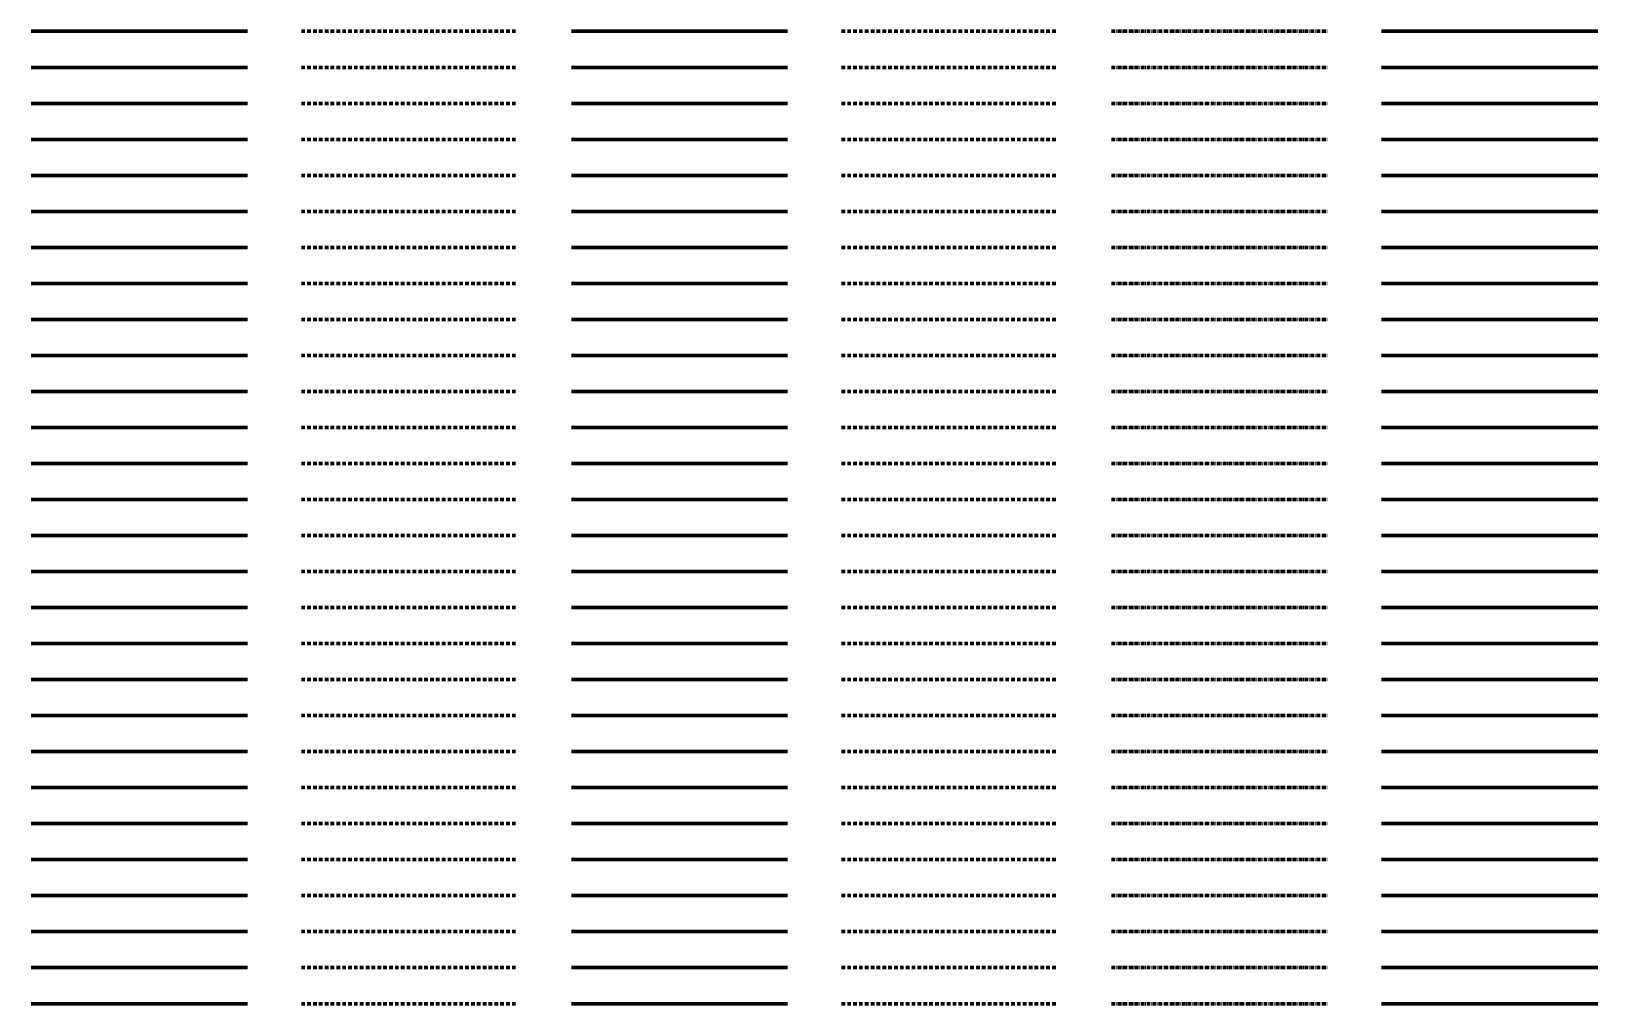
# Model space of a CAD drawing. Header units: metres. Extents: x -170 to 2070, y -13 to 17840.
# Drawn here: x 150 to 1020, y 7240 to 7780 of the extents above; entities that cross this region are included whole.
import ezdxf
from ezdxf.lldxf.tags import DXFTag

# ---------------------------------------------------------------- set-up
doc = ezdxf.new("R2010")
doc.units = ezdxf.units.M
doc.linetypes.add('KL-SO', pattern=[3.25, 2, -1.25])
doc.linetypes.add('KL-VERLATEN-SO', pattern=[3.25, 2, -0.5, 0.25, -0.5])
for name, color, linetype, lineweight in [('B-OI-KL-ET_LS_MANTELBUIS_PVC SV-G', 7, 'Continuous', 70), ('B-OI-KL-ET_LS_MANTELBUIS_PVC SV-RESERVE-G', 7, 'KL-RESERVE-SO', 70), ('B-OI-KL-ET_LS_MANTELBUIS_PVC SV-VERLATEN-G', 7, 'KL-VERLATEN-SO', 70), ('B-OI-KL-ET_LS_MANTELBUIS_PVC SV_110-G', 7, 'Continuous', 70), ('B-OI-KL-ET_LS_MANTELBUIS_PVC SV_110-RESERVE-G', 7, 'KL-RESERVE-SO', 70), ('B-OI-KL-ET_LS_MANTELBUIS_PVC SV_110-VERLATEN-G', 7, 'KL-VERLATEN-SO', 70), ('B-OI-KL-ET_LS_MANTELBUIS_PVC SV_160-G', 7, 'Continuous', 70), ('B-OI-KL-ET_LS_MANTELBUIS_PVC SV_160-RESERVE-G', 7, 'KL-RESERVE-SO', 70), ('B-OI-KL-ET_LS_MANTELBUIS_PVC SV_160-VERLATEN-G', 7, 'KL-VERLATEN-SO', 70), ('B-OI-KL-ET_LS_MANTELBUIS_PVC SV_200-G', 7, 'Continuous', 70), ('B-OI-KL-ET_LS_MANTELBUIS_PVC SV_200-RESERVE-G', 7, 'KL-RESERVE-SO', 70), ('B-OI-KL-ET_LS_MANTELBUIS_PVC SV_200-VERLATEN-G', 7, 'KL-VERLATEN-SO', 70), ('B-OI-KL-ET_LS_MANTELBUIS_PVC SV_315-G', 7, 'Continuous', 70), ('B-OI-KL-ET_LS_MANTELBUIS_PVC SV_315-RESERVE-G', 7, 'KL-RESERVE-SO', 70), ('B-OI-KL-ET_LS_MANTELBUIS_PVC SV_315-VERLATEN-G', 7, 'KL-VERLATEN-SO', 70), ('B-OI-KL-ET_LS_MANTELBUIS_PVC SV_63-G', 7, 'Continuous', 70), ('B-OI-KL-ET_LS_MANTELBUIS_PVC SV_63-RESERVE-G', 7, 'KL-RESERVE-SO', 70), ('B-OI-KL-ET_LS_MANTELBUIS_PVC SV_63-VERLATEN-G', 7, 'KL-VERLATEN-SO', 70), ('B-OI-KL-ET_LS_MANTELBUIS_PVC SV_75-G', 7, 'Continuous', 70), ('B-OI-KL-ET_LS_MANTELBUIS_PVC SV_75-RESERVE-G', 7, 'KL-RESERVE-SO', 70), ('B-OI-KL-ET_LS_MANTELBUIS_PVC SV_75-VERLATEN-G', 7, 'KL-VERLATEN-SO', 70), ('B-OI-KL-ET_LS_MANTELBUIS_PVC_100-G', 7, 'Continuous', 70), ('B-OI-KL-ET_LS_MANTELBUIS_PVC_100-RESERVE-G', 7, 'KL-RESERVE-SO', 70), ('B-OI-KL-ET_LS_MANTELBUIS_PVC_100-VERLATEN-G', 7, 'KL-VERLATEN-SO', 70), ('B-OI-KL-ET_LS_MANTELBUIS_PVC_110-G', 7, 'Continuous', 70), ('B-OI-KL-ET_LS_MANTELBUIS_PVC_110-RESERVE-G', 7, 'KL-RESERVE-SO', 70), ('B-OI-KL-ET_LS_MANTELBUIS_PVC_110-VERLATEN-G', 7, 'KL-VERLATEN-SO', 70), ('B-OI-KL-ET_LS_MANTELBUIS_PVC_120-G', 7, 'Continuous', 70), ('B-OI-KL-ET_LS_MANTELBUIS_PVC_120-RESERVE-G', 7, 'KL-RESERVE-SO', 70), ('B-OI-KL-ET_LS_MANTELBUIS_PVC_120-VERLATEN-G', 7, 'KL-VERLATEN-SO', 70), ('B-OI-KL-ET_LS_MANTELBUIS_PVC_125-G', 7, 'Continuous', 70), ('B-OI-KL-ET_LS_MANTELBUIS_PVC_125-RESERVE-G', 7, 'KL-RESERVE-SO', 70), ('B-OI-KL-ET_LS_MANTELBUIS_PVC_125-VERLATEN-G', 7, 'KL-VERLATEN-SO', 70), ('B-OI-KL-ET_LS_MANTELBUIS_PVC_150-G', 7, 'Continuous', 70), ('B-OI-KL-ET_LS_MANTELBUIS_PVC_150-RESERVE-G', 7, 'KL-RESERVE-SO', 70), ('B-OI-KL-ET_LS_MANTELBUIS_PVC_150-VERLATEN-G', 7, 'KL-VERLATEN-SO', 70), ('B-OI-KL-ET_LS_MANTELBUIS_PVC_160-G', 7, 'Continuous', 70), ('B-OI-KL-ET_LS_MANTELBUIS_PVC_160-RESERVE-G', 7, 'KL-RESERVE-SO', 70), ('B-OI-KL-ET_LS_MANTELBUIS_PVC_160-VERLATEN-G', 7, 'KL-VERLATEN-SO', 70), ('B-OI-KL-ET_LS_MANTELBUIS_PVC_180-G', 7, 'Continuous', 70), ('B-OI-KL-ET_LS_MANTELBUIS_PVC_180-RESERVE-G', 7, 'KL-RESERVE-SO', 70), ('B-OI-KL-ET_LS_MANTELBUIS_PVC_180-VERLATEN-G', 7, 'KL-VERLATEN-SO', 70), ('B-OI-KL-ET_LS_MANTELBUIS_PVC_200-G', 7, 'Continuous', 70), ('B-OI-KL-ET_LS_MANTELBUIS_PVC_200-RESERVE-G', 7, 'KL-RESERVE-SO', 70), ('B-OI-KL-ET_LS_MANTELBUIS_PVC_200-VERLATEN-G', 7, 'KL-VERLATEN-SO', 70), ('B-OI-KL-ET_LS_MANTELBUIS_PVC_225-G', 7, 'Continuous', 70), ('B-OI-KL-ET_LS_MANTELBUIS_PVC_225-RESERVE-G', 7, 'KL-RESERVE-SO', 70), ('B-OI-KL-ET_LS_MANTELBUIS_PVC_225-VERLATEN-G', 7, 'KL-VERLATEN-SO', 70), ('B-OI-KL-ET_LS_MANTELBUIS_PVC_250-G', 7, 'Continuous', 70), ('B-OI-KL-ET_LS_MANTELBUIS_PVC_250-RESERVE-G', 7, 'KL-RESERVE-SO', 70), ('B-OI-KL-ET_LS_MANTELBUIS_PVC_250-VERLATEN-G', 7, 'KL-VERLATEN-SO', 70), ('B-OI-KL-ET_LS_MANTELBUIS_PVC_280-G', 7, 'Continuous', 70), ('B-OI-KL-ET_LS_MANTELBUIS_PVC_280-RESERVE-G', 7, 'KL-RESERVE-SO', 70), ('B-OI-KL-ET_LS_MANTELBUIS_PVC_280-VERLATEN-G', 7, 'KL-VERLATEN-SO', 70), ('B-OI-KL-ET_LS_MANTELBUIS_PVC_300-G', 7, 'Continuous', 70), ('B-OI-KL-ET_LS_MANTELBUIS_PVC_300-RESERVE-G', 7, 'KL-RESERVE-SO', 70), ('B-OI-KL-ET_LS_MANTELBUIS_PVC_300-VERLATEN-G', 7, 'KL-VERLATEN-SO', 70), ('B-OI-KL-ET_LS_MANTELBUIS_PVC_315-G', 7, 'Continuous', 70), ('B-OI-KL-ET_LS_MANTELBUIS_PVC_315-RESERVE-G', 7, 'KL-RESERVE-SO', 70), ('B-OI-KL-ET_LS_MANTELBUIS_PVC_315-VERLATEN-G', 7, 'KL-VERLATEN-SO', 70), ('B-OI-KL-ET_LS_MANTELBUIS_PVC_400-G', 7, 'Continuous', 70), ('B-OI-KL-ET_LS_MANTELBUIS_PVC_400-RESERVE-G', 7, 'KL-RESERVE-SO', 70), ('B-OI-KL-ET_LS_MANTELBUIS_PVC_400-VERLATEN-G', 7, 'KL-VERLATEN-SO', 70), ('B-OI-KL-ET_LS_MANTELBUIS_PVC_50-G', 7, 'Continuous', 70), ('B-OI-KL-ET_LS_MANTELBUIS_PVC_50-RESERVE-G', 7, 'KL-RESERVE-SO', 70), ('B-OI-KL-ET_LS_MANTELBUIS_PVC_50-VERLATEN-G', 7, 'KL-VERLATEN-SO', 70), ('B-OI-KL-ET_LS_MANTELBUIS_PVC_500-G', 7, 'Continuous', 70), ('B-OI-KL-ET_LS_MANTELBUIS_PVC_500-RESERVE-G', 7, 'KL-RESERVE-SO', 70), ('B-OI-KL-ET_LS_MANTELBUIS_PVC_500-VERLATEN-G', 7, 'KL-VERLATEN-SO', 70), ('B-OI-KL-ET_LS_MANTELBUIS_PVC_63-G', 7, 'Continuous', 70), ('B-OI-KL-ET_LS_MANTELBUIS_PVC_63-RESERVE-G', 7, 'KL-RESERVE-SO', 70), ('B-OI-KL-ET_LS_MANTELBUIS_PVC_63-VERLATEN-G', 7, 'KL-VERLATEN-SO', 70), ('B-OI-KL-ET_LS_MANTELBUIS_PVC_75-G', 7, 'Continuous', 70), ('B-OI-KL-ET_LS_MANTELBUIS_PVC_75-RESERVE-G', 7, 'KL-RESERVE-SO', 70), ('B-OI-KL-ET_LS_MANTELBUIS_PVC_75-VERLATEN-G', 7, 'KL-VERLATEN-SO', 70), ('B-OI-KL-ET_LS_MANTELBUIS_PVC_80-G', 7, 'Continuous', 70), ('B-OI-KL-ET_LS_MANTELBUIS_PVC_80-RESERVE-G', 7, 'KL-RESERVE-SO', 70), ('B-OI-KL-ET_LS_MANTELBUIS_PVC_80-VERLATEN-G', 7, 'KL-VERLATEN-SO', 70), ('B-OI-KL-ET_LS_MANTELBUIS_PVC_90-G', 7, 'Continuous', 70), ('B-OI-KL-ET_LS_MANTELBUIS_PVC_90-RESERVE-G', 7, 'KL-RESERVE-SO', 70), ('B-OI-KL-ET_LS_MANTELBUIS_PVC_90-VERLATEN-G', 7, 'KL-VERLATEN-SO', 70), ('B-OI-KL-ET_LS_MANTELBUIS_ST-G', 7, 'Continuous', 70), ('B-OI-KL-ET_LS_MANTELBUIS_ST-RESERVE-G', 7, 'KL-RESERVE-SO', 70), ('B-OI-KL-ET_LS_MANTELBUIS_ST-VERLATEN-G', 7, 'KL-VERLATEN-SO', 70), ('N-OI-KL-ET_LS_MANTELBUIS_PVC SV-G', 10, 'KL-SO', 70), ('N-OI-KL-ET_LS_MANTELBUIS_PVC SV_110-G', 10, 'KL-SO', 70), ('N-OI-KL-ET_LS_MANTELBUIS_PVC SV_160-G', 10, 'KL-SO', 70), ('N-OI-KL-ET_LS_MANTELBUIS_PVC SV_200-G', 10, 'KL-SO', 70), ('N-OI-KL-ET_LS_MANTELBUIS_PVC SV_315-G', 10, 'KL-SO', 70), ('N-OI-KL-ET_LS_MANTELBUIS_PVC SV_63-G', 10, 'KL-SO', 70), ('N-OI-KL-ET_LS_MANTELBUIS_PVC SV_75-G', 10, 'KL-SO', 70), ('N-OI-KL-ET_LS_MANTELBUIS_PVC_100-G', 10, 'KL-SO', 70), ('N-OI-KL-ET_LS_MANTELBUIS_PVC_110-G', 10, 'KL-SO', 70), ('N-OI-KL-ET_LS_MANTELBUIS_PVC_120-G', 10, 'KL-SO', 70), ('N-OI-KL-ET_LS_MANTELBUIS_PVC_125-G', 10, 'KL-SO', 70), ('N-OI-KL-ET_LS_MANTELBUIS_PVC_150-G', 10, 'KL-SO', 70), ('N-OI-KL-ET_LS_MANTELBUIS_PVC_160-G', 10, 'KL-SO', 70), ('N-OI-KL-ET_LS_MANTELBUIS_PVC_180-G', 10, 'KL-SO', 70), ('N-OI-KL-ET_LS_MANTELBUIS_PVC_200-G', 10, 'KL-SO', 70), ('N-OI-KL-ET_LS_MANTELBUIS_PVC_225-G', 10, 'KL-SO', 70), ('N-OI-KL-ET_LS_MANTELBUIS_PVC_250-G', 10, 'KL-SO', 70), ('N-OI-KL-ET_LS_MANTELBUIS_PVC_280-G', 10, 'KL-SO', 70), ('N-OI-KL-ET_LS_MANTELBUIS_PVC_300-G', 10, 'KL-SO', 70), ('N-OI-KL-ET_LS_MANTELBUIS_PVC_315-G', 10, 'KL-SO', 70), ('N-OI-KL-ET_LS_MANTELBUIS_PVC_400-G', 10, 'KL-SO', 70), ('N-OI-KL-ET_LS_MANTELBUIS_PVC_50-G', 10, 'KL-SO', 70), ('N-OI-KL-ET_LS_MANTELBUIS_PVC_500-G', 10, 'KL-SO', 70), ('N-OI-KL-ET_LS_MANTELBUIS_PVC_63-G', 10, 'KL-SO', 70), ('N-OI-KL-ET_LS_MANTELBUIS_PVC_75-G', 10, 'KL-SO', 70), ('N-OI-KL-ET_LS_MANTELBUIS_PVC_80-G', 10, 'KL-SO', 70), ('N-OI-KL-ET_LS_MANTELBUIS_PVC_90-G', 10, 'KL-SO', 70), ('N-OI-KL-ET_LS_MANTELBUIS_ST-G', 10, 'KL-SO', 70), ('R-OI-KL-ET_LS_MANTELBUIS_PVC SV-G', 10, 'KL-SO', 70), ('R-OI-KL-ET_LS_MANTELBUIS_PVC SV_110-G', 10, 'KL-SO', 70), ('R-OI-KL-ET_LS_MANTELBUIS_PVC SV_160-G', 10, 'KL-SO', 70), ('R-OI-KL-ET_LS_MANTELBUIS_PVC SV_200-G', 10, 'KL-SO', 70), ('R-OI-KL-ET_LS_MANTELBUIS_PVC SV_315-G', 10, 'KL-SO', 70), ('R-OI-KL-ET_LS_MANTELBUIS_PVC SV_63-G', 10, 'KL-SO', 70), ('R-OI-KL-ET_LS_MANTELBUIS_PVC SV_75-G', 10, 'KL-SO', 70), ('R-OI-KL-ET_LS_MANTELBUIS_PVC_100-G', 10, 'KL-SO', 70), ('R-OI-KL-ET_LS_MANTELBUIS_PVC_110-G', 10, 'KL-SO', 70), ('R-OI-KL-ET_LS_MANTELBUIS_PVC_120-G', 10, 'KL-SO', 70), ('R-OI-KL-ET_LS_MANTELBUIS_PVC_125-G', 10, 'KL-SO', 70), ('R-OI-KL-ET_LS_MANTELBUIS_PVC_150-G', 10, 'KL-SO', 70), ('R-OI-KL-ET_LS_MANTELBUIS_PVC_160-G', 10, 'KL-SO', 70), ('R-OI-KL-ET_LS_MANTELBUIS_PVC_180-G', 10, 'KL-SO', 70), ('R-OI-KL-ET_LS_MANTELBUIS_PVC_200-G', 10, 'KL-SO', 70), ('R-OI-KL-ET_LS_MANTELBUIS_PVC_225-G', 10, 'KL-SO', 70), ('R-OI-KL-ET_LS_MANTELBUIS_PVC_250-G', 10, 'KL-SO', 70), ('R-OI-KL-ET_LS_MANTELBUIS_PVC_280-G', 10, 'KL-SO', 70), ('R-OI-KL-ET_LS_MANTELBUIS_PVC_300-G', 10, 'KL-SO', 70), ('R-OI-KL-ET_LS_MANTELBUIS_PVC_315-G', 10, 'KL-SO', 70), ('R-OI-KL-ET_LS_MANTELBUIS_PVC_400-G', 10, 'KL-SO', 70), ('R-OI-KL-ET_LS_MANTELBUIS_PVC_50-G', 10, 'KL-SO', 70), ('R-OI-KL-ET_LS_MANTELBUIS_PVC_500-G', 10, 'KL-SO', 70), ('R-OI-KL-ET_LS_MANTELBUIS_PVC_63-G', 10, 'KL-SO', 70), ('R-OI-KL-ET_LS_MANTELBUIS_PVC_75-G', 10, 'KL-SO', 70), ('R-OI-KL-ET_LS_MANTELBUIS_PVC_80-G', 10, 'KL-SO', 70), ('R-OI-KL-ET_LS_MANTELBUIS_PVC_90-G', 10, 'KL-SO', 70), ('R-OI-KL-ET_LS_MANTELBUIS_ST-G', 10, 'KL-SO', 70), ('V-OI-KL-ET_LS_MANTELBUIS_PVC SV-G', 7, 'V-KL-SO', 70), ('V-OI-KL-ET_LS_MANTELBUIS_PVC SV_110-G', 7, 'V-KL-SO', 70), ('V-OI-KL-ET_LS_MANTELBUIS_PVC SV_160-G', 7, 'V-KL-SO', 70), ('V-OI-KL-ET_LS_MANTELBUIS_PVC SV_200-G', 7, 'V-KL-SO', 70), ('V-OI-KL-ET_LS_MANTELBUIS_PVC SV_315-G', 7, 'V-KL-SO', 70), ('V-OI-KL-ET_LS_MANTELBUIS_PVC SV_63-G', 7, 'V-KL-SO', 70), ('V-OI-KL-ET_LS_MANTELBUIS_PVC SV_75-G', 7, 'V-KL-SO', 70), ('V-OI-KL-ET_LS_MANTELBUIS_PVC_100-G', 7, 'V-KL-SO', 70), ('V-OI-KL-ET_LS_MANTELBUIS_PVC_110-G', 7, 'V-KL-SO', 70), ('V-OI-KL-ET_LS_MANTELBUIS_PVC_120-G', 7, 'V-KL-SO', 70), ('V-OI-KL-ET_LS_MANTELBUIS_PVC_125-G', 7, 'V-KL-SO', 70), ('V-OI-KL-ET_LS_MANTELBUIS_PVC_150-G', 7, 'V-KL-SO', 70), ('V-OI-KL-ET_LS_MANTELBUIS_PVC_160-G', 7, 'V-KL-SO', 70), ('V-OI-KL-ET_LS_MANTELBUIS_PVC_180-G', 7, 'V-KL-SO', 70), ('V-OI-KL-ET_LS_MANTELBUIS_PVC_200-G', 7, 'V-KL-SO', 70), ('V-OI-KL-ET_LS_MANTELBUIS_PVC_225-G', 7, 'V-KL-SO', 70), ('V-OI-KL-ET_LS_MANTELBUIS_PVC_250-G', 7, 'V-KL-SO', 70), ('V-OI-KL-ET_LS_MANTELBUIS_PVC_280-G', 7, 'V-KL-SO', 70), ('V-OI-KL-ET_LS_MANTELBUIS_PVC_300-G', 7, 'V-KL-SO', 70), ('V-OI-KL-ET_LS_MANTELBUIS_PVC_315-G', 7, 'V-KL-SO', 70), ('V-OI-KL-ET_LS_MANTELBUIS_PVC_400-G', 7, 'V-KL-SO', 70), ('V-OI-KL-ET_LS_MANTELBUIS_PVC_50-G', 7, 'V-KL-SO', 70), ('V-OI-KL-ET_LS_MANTELBUIS_PVC_500-G', 7, 'V-KL-SO', 70), ('V-OI-KL-ET_LS_MANTELBUIS_PVC_63-G', 7, 'V-KL-SO', 70), ('V-OI-KL-ET_LS_MANTELBUIS_PVC_75-G', 7, 'V-KL-SO', 70), ('V-OI-KL-ET_LS_MANTELBUIS_PVC_80-G', 7, 'V-KL-SO', 70), ('V-OI-KL-ET_LS_MANTELBUIS_PVC_90-G', 7, 'V-KL-SO', 70), ('V-OI-KL-ET_LS_MANTELBUIS_ST-G', 7, 'V-KL-SO', 70)]:
    doc.layers.add(name, color=color, linetype=linetype, lineweight=lineweight)
tags = doc.linetypes.add('KL-RESERVE-SO', pattern='A,7,-2,["RS",Standard,S=1,R=0,X=-1,Y=-0.5],-1.5', length=10.5).pattern_tags.tags
tags[6] = DXFTag(74, 10)
doc.linetypes.add('V-KL-SO', pattern='A,2,[24,nlcs.shx,S=0.75,R=0,X=0,Y=0],2', length=4)

msp = doc.modelspace()

# ---------------------------------------------------------------- linework, layer by layer
at = {"layer": 'B-OI-KL-ET_LS_MANTELBUIS_PVC SV-G'}
msp.add_line((150, 7240), (270, 7240), dxfattribs=at)
at = {"layer": 'B-OI-KL-ET_LS_MANTELBUIS_PVC SV-RESERVE-G'}
msp.add_line((900, 7240), (1020, 7240), dxfattribs=at)
at = {"layer": 'B-OI-KL-ET_LS_MANTELBUIS_PVC SV-VERLATEN-G'}
msp.add_line((750, 7240), (870, 7240), dxfattribs=at)
at = {"layer": 'B-OI-KL-ET_LS_MANTELBUIS_PVC SV_110-G'}
msp.add_line((150, 7260), (270, 7260), dxfattribs=at)
at = {"layer": 'B-OI-KL-ET_LS_MANTELBUIS_PVC SV_110-RESERVE-G'}
msp.add_line((900, 7260), (1020, 7260), dxfattribs=at)
at = {"layer": 'B-OI-KL-ET_LS_MANTELBUIS_PVC SV_110-VERLATEN-G'}
msp.add_line((750, 7260), (870, 7260), dxfattribs=at)
at = {"layer": 'B-OI-KL-ET_LS_MANTELBUIS_PVC SV_160-G'}
msp.add_line((150, 7280), (270, 7280), dxfattribs=at)
at = {"layer": 'B-OI-KL-ET_LS_MANTELBUIS_PVC SV_160-RESERVE-G'}
msp.add_line((900, 7280), (1020, 7280), dxfattribs=at)
at = {"layer": 'B-OI-KL-ET_LS_MANTELBUIS_PVC SV_160-VERLATEN-G'}
msp.add_line((750, 7280), (870, 7280), dxfattribs=at)
at = {"layer": 'B-OI-KL-ET_LS_MANTELBUIS_PVC SV_200-G'}
msp.add_line((150, 7300), (270, 7300), dxfattribs=at)
at = {"layer": 'B-OI-KL-ET_LS_MANTELBUIS_PVC SV_200-RESERVE-G'}
msp.add_line((900, 7300), (1020, 7300), dxfattribs=at)
at = {"layer": 'B-OI-KL-ET_LS_MANTELBUIS_PVC SV_200-VERLATEN-G'}
msp.add_line((750, 7300), (870, 7300), dxfattribs=at)
at = {"layer": 'B-OI-KL-ET_LS_MANTELBUIS_PVC SV_315-G'}
msp.add_line((150, 7320), (270, 7320), dxfattribs=at)
at = {"layer": 'B-OI-KL-ET_LS_MANTELBUIS_PVC SV_315-RESERVE-G'}
msp.add_line((900, 7320), (1020, 7320), dxfattribs=at)
at = {"layer": 'B-OI-KL-ET_LS_MANTELBUIS_PVC SV_315-VERLATEN-G'}
msp.add_line((750, 7320), (870, 7320), dxfattribs=at)
at = {"layer": 'B-OI-KL-ET_LS_MANTELBUIS_PVC SV_63-G'}
msp.add_line((150, 7340), (270, 7340), dxfattribs=at)
at = {"layer": 'B-OI-KL-ET_LS_MANTELBUIS_PVC SV_63-RESERVE-G'}
msp.add_line((900, 7340), (1020, 7340), dxfattribs=at)
at = {"layer": 'B-OI-KL-ET_LS_MANTELBUIS_PVC SV_63-VERLATEN-G'}
msp.add_line((750, 7340), (870, 7340), dxfattribs=at)
at = {"layer": 'B-OI-KL-ET_LS_MANTELBUIS_PVC SV_75-G'}
msp.add_line((150, 7360), (270, 7360), dxfattribs=at)
at = {"layer": 'B-OI-KL-ET_LS_MANTELBUIS_PVC SV_75-RESERVE-G'}
msp.add_line((900, 7360), (1020, 7360), dxfattribs=at)
at = {"layer": 'B-OI-KL-ET_LS_MANTELBUIS_PVC SV_75-VERLATEN-G'}
msp.add_line((750, 7360), (870, 7360), dxfattribs=at)
at = {"layer": 'B-OI-KL-ET_LS_MANTELBUIS_PVC_100-G'}
msp.add_line((150, 7380), (270, 7380), dxfattribs=at)
at = {"layer": 'B-OI-KL-ET_LS_MANTELBUIS_PVC_100-RESERVE-G'}
msp.add_line((900, 7380), (1020, 7380), dxfattribs=at)
at = {"layer": 'B-OI-KL-ET_LS_MANTELBUIS_PVC_100-VERLATEN-G'}
msp.add_line((750, 7380), (870, 7380), dxfattribs=at)
at = {"layer": 'B-OI-KL-ET_LS_MANTELBUIS_PVC_110-G'}
msp.add_line((150, 7400), (270, 7400), dxfattribs=at)
at = {"layer": 'B-OI-KL-ET_LS_MANTELBUIS_PVC_110-RESERVE-G'}
msp.add_line((900, 7400), (1020, 7400), dxfattribs=at)
at = {"layer": 'B-OI-KL-ET_LS_MANTELBUIS_PVC_110-VERLATEN-G'}
msp.add_line((750, 7400), (870, 7400), dxfattribs=at)
at = {"layer": 'B-OI-KL-ET_LS_MANTELBUIS_PVC_120-G'}
msp.add_line((150, 7420), (270, 7420), dxfattribs=at)
at = {"layer": 'B-OI-KL-ET_LS_MANTELBUIS_PVC_120-RESERVE-G'}
msp.add_line((900, 7420), (1020, 7420), dxfattribs=at)
at = {"layer": 'B-OI-KL-ET_LS_MANTELBUIS_PVC_120-VERLATEN-G'}
msp.add_line((750, 7420), (870, 7420), dxfattribs=at)
at = {"layer": 'B-OI-KL-ET_LS_MANTELBUIS_PVC_125-G'}
msp.add_line((150, 7440), (270, 7440), dxfattribs=at)
at = {"layer": 'B-OI-KL-ET_LS_MANTELBUIS_PVC_125-RESERVE-G'}
msp.add_line((900, 7440), (1020, 7440), dxfattribs=at)
at = {"layer": 'B-OI-KL-ET_LS_MANTELBUIS_PVC_125-VERLATEN-G'}
msp.add_line((750, 7440), (870, 7440), dxfattribs=at)
at = {"layer": 'B-OI-KL-ET_LS_MANTELBUIS_PVC_150-G'}
msp.add_line((150, 7460), (270, 7460), dxfattribs=at)
at = {"layer": 'B-OI-KL-ET_LS_MANTELBUIS_PVC_150-RESERVE-G'}
msp.add_line((900, 7460), (1020, 7460), dxfattribs=at)
at = {"layer": 'B-OI-KL-ET_LS_MANTELBUIS_PVC_150-VERLATEN-G'}
msp.add_line((750, 7460), (870, 7460), dxfattribs=at)
at = {"layer": 'B-OI-KL-ET_LS_MANTELBUIS_PVC_160-G'}
msp.add_line((150, 7480), (270, 7480), dxfattribs=at)
at = {"layer": 'B-OI-KL-ET_LS_MANTELBUIS_PVC_160-RESERVE-G'}
msp.add_line((900, 7480), (1020, 7480), dxfattribs=at)
at = {"layer": 'B-OI-KL-ET_LS_MANTELBUIS_PVC_160-VERLATEN-G'}
msp.add_line((750, 7480), (870, 7480), dxfattribs=at)
at = {"layer": 'B-OI-KL-ET_LS_MANTELBUIS_PVC_180-G'}
msp.add_line((150, 7500), (270, 7500), dxfattribs=at)
at = {"layer": 'B-OI-KL-ET_LS_MANTELBUIS_PVC_180-RESERVE-G'}
msp.add_line((900, 7500), (1020, 7500), dxfattribs=at)
at = {"layer": 'B-OI-KL-ET_LS_MANTELBUIS_PVC_180-VERLATEN-G'}
msp.add_line((750, 7500), (870, 7500), dxfattribs=at)
at = {"layer": 'B-OI-KL-ET_LS_MANTELBUIS_PVC_200-G'}
msp.add_line((150, 7520), (270, 7520), dxfattribs=at)
at = {"layer": 'B-OI-KL-ET_LS_MANTELBUIS_PVC_200-RESERVE-G'}
msp.add_line((900, 7520), (1020, 7520), dxfattribs=at)
at = {"layer": 'B-OI-KL-ET_LS_MANTELBUIS_PVC_200-VERLATEN-G'}
msp.add_line((750, 7520), (870, 7520), dxfattribs=at)
at = {"layer": 'B-OI-KL-ET_LS_MANTELBUIS_PVC_225-G'}
msp.add_line((150, 7540), (270, 7540), dxfattribs=at)
at = {"layer": 'B-OI-KL-ET_LS_MANTELBUIS_PVC_225-RESERVE-G'}
msp.add_line((900, 7540), (1020, 7540), dxfattribs=at)
at = {"layer": 'B-OI-KL-ET_LS_MANTELBUIS_PVC_225-VERLATEN-G'}
msp.add_line((750, 7540), (870, 7540), dxfattribs=at)
at = {"layer": 'B-OI-KL-ET_LS_MANTELBUIS_PVC_250-G'}
msp.add_line((150, 7560), (270, 7560), dxfattribs=at)
at = {"layer": 'B-OI-KL-ET_LS_MANTELBUIS_PVC_250-RESERVE-G'}
msp.add_line((900, 7560), (1020, 7560), dxfattribs=at)
at = {"layer": 'B-OI-KL-ET_LS_MANTELBUIS_PVC_250-VERLATEN-G'}
msp.add_line((750, 7560), (870, 7560), dxfattribs=at)
at = {"layer": 'B-OI-KL-ET_LS_MANTELBUIS_PVC_280-G'}
msp.add_line((150, 7580), (270, 7580), dxfattribs=at)
at = {"layer": 'B-OI-KL-ET_LS_MANTELBUIS_PVC_280-RESERVE-G'}
msp.add_line((900, 7580), (1020, 7580), dxfattribs=at)
at = {"layer": 'B-OI-KL-ET_LS_MANTELBUIS_PVC_280-VERLATEN-G'}
msp.add_line((750, 7580), (870, 7580), dxfattribs=at)
at = {"layer": 'B-OI-KL-ET_LS_MANTELBUIS_PVC_300-G'}
msp.add_line((150, 7600), (270, 7600), dxfattribs=at)
at = {"layer": 'B-OI-KL-ET_LS_MANTELBUIS_PVC_300-RESERVE-G'}
msp.add_line((900, 7600), (1020, 7600), dxfattribs=at)
at = {"layer": 'B-OI-KL-ET_LS_MANTELBUIS_PVC_300-VERLATEN-G'}
msp.add_line((750, 7600), (870, 7600), dxfattribs=at)
at = {"layer": 'B-OI-KL-ET_LS_MANTELBUIS_PVC_315-G'}
msp.add_line((150, 7620), (270, 7620), dxfattribs=at)
at = {"layer": 'B-OI-KL-ET_LS_MANTELBUIS_PVC_315-RESERVE-G'}
msp.add_line((900, 7620), (1020, 7620), dxfattribs=at)
at = {"layer": 'B-OI-KL-ET_LS_MANTELBUIS_PVC_315-VERLATEN-G'}
msp.add_line((750, 7620), (870, 7620), dxfattribs=at)
at = {"layer": 'B-OI-KL-ET_LS_MANTELBUIS_PVC_400-G'}
msp.add_line((150, 7640), (270, 7640), dxfattribs=at)
at = {"layer": 'B-OI-KL-ET_LS_MANTELBUIS_PVC_400-RESERVE-G'}
msp.add_line((900, 7640), (1020, 7640), dxfattribs=at)
at = {"layer": 'B-OI-KL-ET_LS_MANTELBUIS_PVC_400-VERLATEN-G'}
msp.add_line((750, 7640), (870, 7640), dxfattribs=at)
at = {"layer": 'B-OI-KL-ET_LS_MANTELBUIS_PVC_50-G'}
msp.add_line((150, 7660), (270, 7660), dxfattribs=at)
at = {"layer": 'B-OI-KL-ET_LS_MANTELBUIS_PVC_50-RESERVE-G'}
msp.add_line((900, 7660), (1020, 7660), dxfattribs=at)
at = {"layer": 'B-OI-KL-ET_LS_MANTELBUIS_PVC_50-VERLATEN-G'}
msp.add_line((750, 7660), (870, 7660), dxfattribs=at)
at = {"layer": 'B-OI-KL-ET_LS_MANTELBUIS_PVC_500-G'}
msp.add_line((150, 7680), (270, 7680), dxfattribs=at)
at = {"layer": 'B-OI-KL-ET_LS_MANTELBUIS_PVC_500-RESERVE-G'}
msp.add_line((900, 7680), (1020, 7680), dxfattribs=at)
at = {"layer": 'B-OI-KL-ET_LS_MANTELBUIS_PVC_500-VERLATEN-G'}
msp.add_line((750, 7680), (870, 7680), dxfattribs=at)
at = {"layer": 'B-OI-KL-ET_LS_MANTELBUIS_PVC_63-G'}
msp.add_line((150, 7700), (270, 7700), dxfattribs=at)
at = {"layer": 'B-OI-KL-ET_LS_MANTELBUIS_PVC_63-RESERVE-G'}
msp.add_line((900, 7700), (1020, 7700), dxfattribs=at)
at = {"layer": 'B-OI-KL-ET_LS_MANTELBUIS_PVC_63-VERLATEN-G'}
msp.add_line((750, 7700), (870, 7700), dxfattribs=at)
at = {"layer": 'B-OI-KL-ET_LS_MANTELBUIS_PVC_75-G'}
msp.add_line((150, 7720), (270, 7720), dxfattribs=at)
at = {"layer": 'B-OI-KL-ET_LS_MANTELBUIS_PVC_75-RESERVE-G'}
msp.add_line((900, 7720), (1020, 7720), dxfattribs=at)
at = {"layer": 'B-OI-KL-ET_LS_MANTELBUIS_PVC_75-VERLATEN-G'}
msp.add_line((750, 7720), (870, 7720), dxfattribs=at)
at = {"layer": 'B-OI-KL-ET_LS_MANTELBUIS_PVC_80-G'}
msp.add_line((150, 7740), (270, 7740), dxfattribs=at)
at = {"layer": 'B-OI-KL-ET_LS_MANTELBUIS_PVC_80-RESERVE-G'}
msp.add_line((900, 7740), (1020, 7740), dxfattribs=at)
at = {"layer": 'B-OI-KL-ET_LS_MANTELBUIS_PVC_80-VERLATEN-G'}
msp.add_line((750, 7740), (870, 7740), dxfattribs=at)
at = {"layer": 'B-OI-KL-ET_LS_MANTELBUIS_PVC_90-G'}
msp.add_line((150, 7760), (270, 7760), dxfattribs=at)
at = {"layer": 'B-OI-KL-ET_LS_MANTELBUIS_PVC_90-RESERVE-G'}
msp.add_line((900, 7760), (1020, 7760), dxfattribs=at)
at = {"layer": 'B-OI-KL-ET_LS_MANTELBUIS_PVC_90-VERLATEN-G'}
msp.add_line((750, 7760), (870, 7760), dxfattribs=at)
at = {"layer": 'B-OI-KL-ET_LS_MANTELBUIS_ST-G'}
msp.add_line((150, 7780), (270, 7780), dxfattribs=at)
at = {"layer": 'B-OI-KL-ET_LS_MANTELBUIS_ST-RESERVE-G'}
msp.add_line((900, 7780), (1020, 7780), dxfattribs=at)
at = {"layer": 'B-OI-KL-ET_LS_MANTELBUIS_ST-VERLATEN-G'}
msp.add_line((750, 7780), (870, 7780), dxfattribs=at)
at = {"layer": 'N-OI-KL-ET_LS_MANTELBUIS_PVC SV-G'}
msp.add_line((300, 7240), (420, 7240), dxfattribs=at)
at = {"layer": 'N-OI-KL-ET_LS_MANTELBUIS_PVC SV_110-G'}
msp.add_line((300, 7260), (420, 7260), dxfattribs=at)
at = {"layer": 'N-OI-KL-ET_LS_MANTELBUIS_PVC SV_160-G'}
msp.add_line((300, 7280), (420, 7280), dxfattribs=at)
at = {"layer": 'N-OI-KL-ET_LS_MANTELBUIS_PVC SV_200-G'}
msp.add_line((300, 7300), (420, 7300), dxfattribs=at)
at = {"layer": 'N-OI-KL-ET_LS_MANTELBUIS_PVC SV_315-G'}
msp.add_line((300, 7320), (420, 7320), dxfattribs=at)
at = {"layer": 'N-OI-KL-ET_LS_MANTELBUIS_PVC SV_63-G'}
msp.add_line((300, 7340), (420, 7340), dxfattribs=at)
at = {"layer": 'N-OI-KL-ET_LS_MANTELBUIS_PVC SV_75-G'}
msp.add_line((300, 7360), (420, 7360), dxfattribs=at)
at = {"layer": 'N-OI-KL-ET_LS_MANTELBUIS_PVC_100-G'}
msp.add_line((300, 7380), (420, 7380), dxfattribs=at)
at = {"layer": 'N-OI-KL-ET_LS_MANTELBUIS_PVC_110-G'}
msp.add_line((300, 7400), (420, 7400), dxfattribs=at)
at = {"layer": 'N-OI-KL-ET_LS_MANTELBUIS_PVC_120-G'}
msp.add_line((300, 7420), (420, 7420), dxfattribs=at)
at = {"layer": 'N-OI-KL-ET_LS_MANTELBUIS_PVC_125-G'}
msp.add_line((300, 7440), (420, 7440), dxfattribs=at)
at = {"layer": 'N-OI-KL-ET_LS_MANTELBUIS_PVC_150-G'}
msp.add_line((300, 7460), (420, 7460), dxfattribs=at)
at = {"layer": 'N-OI-KL-ET_LS_MANTELBUIS_PVC_160-G'}
msp.add_line((300, 7480), (420, 7480), dxfattribs=at)
at = {"layer": 'N-OI-KL-ET_LS_MANTELBUIS_PVC_180-G'}
msp.add_line((300, 7500), (420, 7500), dxfattribs=at)
at = {"layer": 'N-OI-KL-ET_LS_MANTELBUIS_PVC_200-G'}
msp.add_line((300, 7520), (420, 7520), dxfattribs=at)
at = {"layer": 'N-OI-KL-ET_LS_MANTELBUIS_PVC_225-G'}
msp.add_line((300, 7540), (420, 7540), dxfattribs=at)
at = {"layer": 'N-OI-KL-ET_LS_MANTELBUIS_PVC_250-G'}
msp.add_line((300, 7560), (420, 7560), dxfattribs=at)
at = {"layer": 'N-OI-KL-ET_LS_MANTELBUIS_PVC_280-G'}
msp.add_line((300, 7580), (420, 7580), dxfattribs=at)
at = {"layer": 'N-OI-KL-ET_LS_MANTELBUIS_PVC_300-G'}
msp.add_line((300, 7600), (420, 7600), dxfattribs=at)
at = {"layer": 'N-OI-KL-ET_LS_MANTELBUIS_PVC_315-G'}
msp.add_line((300, 7620), (420, 7620), dxfattribs=at)
at = {"layer": 'N-OI-KL-ET_LS_MANTELBUIS_PVC_400-G'}
msp.add_line((300, 7640), (420, 7640), dxfattribs=at)
at = {"layer": 'N-OI-KL-ET_LS_MANTELBUIS_PVC_50-G'}
msp.add_line((300, 7660), (420, 7660), dxfattribs=at)
at = {"layer": 'N-OI-KL-ET_LS_MANTELBUIS_PVC_500-G'}
msp.add_line((300, 7680), (420, 7680), dxfattribs=at)
at = {"layer": 'N-OI-KL-ET_LS_MANTELBUIS_PVC_63-G'}
msp.add_line((300, 7700), (420, 7700), dxfattribs=at)
at = {"layer": 'N-OI-KL-ET_LS_MANTELBUIS_PVC_75-G'}
msp.add_line((300, 7720), (420, 7720), dxfattribs=at)
at = {"layer": 'N-OI-KL-ET_LS_MANTELBUIS_PVC_80-G'}
msp.add_line((300, 7740), (420, 7740), dxfattribs=at)
at = {"layer": 'N-OI-KL-ET_LS_MANTELBUIS_PVC_90-G'}
msp.add_line((300, 7760), (420, 7760), dxfattribs=at)
at = {"layer": 'N-OI-KL-ET_LS_MANTELBUIS_ST-G'}
msp.add_line((300, 7780), (420, 7780), dxfattribs=at)
at = {"layer": 'R-OI-KL-ET_LS_MANTELBUIS_PVC SV-G'}
msp.add_line((600, 7240), (720, 7240), dxfattribs=at)
at = {"layer": 'R-OI-KL-ET_LS_MANTELBUIS_PVC SV_110-G'}
msp.add_line((600, 7260), (720, 7260), dxfattribs=at)
at = {"layer": 'R-OI-KL-ET_LS_MANTELBUIS_PVC SV_160-G'}
msp.add_line((600, 7280), (720, 7280), dxfattribs=at)
at = {"layer": 'R-OI-KL-ET_LS_MANTELBUIS_PVC SV_200-G'}
msp.add_line((600, 7300), (720, 7300), dxfattribs=at)
at = {"layer": 'R-OI-KL-ET_LS_MANTELBUIS_PVC SV_315-G'}
msp.add_line((600, 7320), (720, 7320), dxfattribs=at)
at = {"layer": 'R-OI-KL-ET_LS_MANTELBUIS_PVC SV_63-G'}
msp.add_line((600, 7340), (720, 7340), dxfattribs=at)
at = {"layer": 'R-OI-KL-ET_LS_MANTELBUIS_PVC SV_75-G'}
msp.add_line((600, 7360), (720, 7360), dxfattribs=at)
at = {"layer": 'R-OI-KL-ET_LS_MANTELBUIS_PVC_100-G'}
msp.add_line((600, 7380), (720, 7380), dxfattribs=at)
at = {"layer": 'R-OI-KL-ET_LS_MANTELBUIS_PVC_110-G'}
msp.add_line((600, 7400), (720, 7400), dxfattribs=at)
at = {"layer": 'R-OI-KL-ET_LS_MANTELBUIS_PVC_120-G'}
msp.add_line((600, 7420), (720, 7420), dxfattribs=at)
at = {"layer": 'R-OI-KL-ET_LS_MANTELBUIS_PVC_125-G'}
msp.add_line((600, 7440), (720, 7440), dxfattribs=at)
at = {"layer": 'R-OI-KL-ET_LS_MANTELBUIS_PVC_150-G'}
msp.add_line((600, 7460), (720, 7460), dxfattribs=at)
at = {"layer": 'R-OI-KL-ET_LS_MANTELBUIS_PVC_160-G'}
msp.add_line((600, 7480), (720, 7480), dxfattribs=at)
at = {"layer": 'R-OI-KL-ET_LS_MANTELBUIS_PVC_180-G'}
msp.add_line((600, 7500), (720, 7500), dxfattribs=at)
at = {"layer": 'R-OI-KL-ET_LS_MANTELBUIS_PVC_200-G'}
msp.add_line((600, 7520), (720, 7520), dxfattribs=at)
at = {"layer": 'R-OI-KL-ET_LS_MANTELBUIS_PVC_225-G'}
msp.add_line((600, 7540), (720, 7540), dxfattribs=at)
at = {"layer": 'R-OI-KL-ET_LS_MANTELBUIS_PVC_250-G'}
msp.add_line((600, 7560), (720, 7560), dxfattribs=at)
at = {"layer": 'R-OI-KL-ET_LS_MANTELBUIS_PVC_280-G'}
msp.add_line((600, 7580), (720, 7580), dxfattribs=at)
at = {"layer": 'R-OI-KL-ET_LS_MANTELBUIS_PVC_300-G'}
msp.add_line((600, 7600), (720, 7600), dxfattribs=at)
at = {"layer": 'R-OI-KL-ET_LS_MANTELBUIS_PVC_315-G'}
msp.add_line((600, 7620), (720, 7620), dxfattribs=at)
at = {"layer": 'R-OI-KL-ET_LS_MANTELBUIS_PVC_400-G'}
msp.add_line((600, 7640), (720, 7640), dxfattribs=at)
at = {"layer": 'R-OI-KL-ET_LS_MANTELBUIS_PVC_50-G'}
msp.add_line((600, 7660), (720, 7660), dxfattribs=at)
at = {"layer": 'R-OI-KL-ET_LS_MANTELBUIS_PVC_500-G'}
msp.add_line((600, 7680), (720, 7680), dxfattribs=at)
at = {"layer": 'R-OI-KL-ET_LS_MANTELBUIS_PVC_63-G'}
msp.add_line((600, 7700), (720, 7700), dxfattribs=at)
at = {"layer": 'R-OI-KL-ET_LS_MANTELBUIS_PVC_75-G'}
msp.add_line((600, 7720), (720, 7720), dxfattribs=at)
at = {"layer": 'R-OI-KL-ET_LS_MANTELBUIS_PVC_80-G'}
msp.add_line((600, 7740), (720, 7740), dxfattribs=at)
at = {"layer": 'R-OI-KL-ET_LS_MANTELBUIS_PVC_90-G'}
msp.add_line((600, 7760), (720, 7760), dxfattribs=at)
at = {"layer": 'R-OI-KL-ET_LS_MANTELBUIS_ST-G'}
msp.add_line((600, 7780), (720, 7780), dxfattribs=at)
at = {"layer": 'V-OI-KL-ET_LS_MANTELBUIS_PVC SV-G'}
msp.add_line((450, 7240), (570, 7240), dxfattribs=at)
at = {"layer": 'V-OI-KL-ET_LS_MANTELBUIS_PVC SV_110-G'}
msp.add_line((450, 7260), (570, 7260), dxfattribs=at)
at = {"layer": 'V-OI-KL-ET_LS_MANTELBUIS_PVC SV_160-G'}
msp.add_line((450, 7280), (570, 7280), dxfattribs=at)
at = {"layer": 'V-OI-KL-ET_LS_MANTELBUIS_PVC SV_200-G'}
msp.add_line((450, 7300), (570, 7300), dxfattribs=at)
at = {"layer": 'V-OI-KL-ET_LS_MANTELBUIS_PVC SV_315-G'}
msp.add_line((450, 7320), (570, 7320), dxfattribs=at)
at = {"layer": 'V-OI-KL-ET_LS_MANTELBUIS_PVC SV_63-G'}
msp.add_line((450, 7340), (570, 7340), dxfattribs=at)
at = {"layer": 'V-OI-KL-ET_LS_MANTELBUIS_PVC SV_75-G'}
msp.add_line((450, 7360), (570, 7360), dxfattribs=at)
at = {"layer": 'V-OI-KL-ET_LS_MANTELBUIS_PVC_100-G'}
msp.add_line((450, 7380), (570, 7380), dxfattribs=at)
at = {"layer": 'V-OI-KL-ET_LS_MANTELBUIS_PVC_110-G'}
msp.add_line((450, 7400), (570, 7400), dxfattribs=at)
at = {"layer": 'V-OI-KL-ET_LS_MANTELBUIS_PVC_120-G'}
msp.add_line((450, 7420), (570, 7420), dxfattribs=at)
at = {"layer": 'V-OI-KL-ET_LS_MANTELBUIS_PVC_125-G'}
msp.add_line((450, 7440), (570, 7440), dxfattribs=at)
at = {"layer": 'V-OI-KL-ET_LS_MANTELBUIS_PVC_150-G'}
msp.add_line((450, 7460), (570, 7460), dxfattribs=at)
at = {"layer": 'V-OI-KL-ET_LS_MANTELBUIS_PVC_160-G'}
msp.add_line((450, 7480), (570, 7480), dxfattribs=at)
at = {"layer": 'V-OI-KL-ET_LS_MANTELBUIS_PVC_180-G'}
msp.add_line((450, 7500), (570, 7500), dxfattribs=at)
at = {"layer": 'V-OI-KL-ET_LS_MANTELBUIS_PVC_200-G'}
msp.add_line((450, 7520), (570, 7520), dxfattribs=at)
at = {"layer": 'V-OI-KL-ET_LS_MANTELBUIS_PVC_225-G'}
msp.add_line((450, 7540), (570, 7540), dxfattribs=at)
at = {"layer": 'V-OI-KL-ET_LS_MANTELBUIS_PVC_250-G'}
msp.add_line((450, 7560), (570, 7560), dxfattribs=at)
at = {"layer": 'V-OI-KL-ET_LS_MANTELBUIS_PVC_280-G'}
msp.add_line((450, 7580), (570, 7580), dxfattribs=at)
at = {"layer": 'V-OI-KL-ET_LS_MANTELBUIS_PVC_300-G'}
msp.add_line((450, 7600), (570, 7600), dxfattribs=at)
at = {"layer": 'V-OI-KL-ET_LS_MANTELBUIS_PVC_315-G'}
msp.add_line((450, 7620), (570, 7620), dxfattribs=at)
at = {"layer": 'V-OI-KL-ET_LS_MANTELBUIS_PVC_400-G'}
msp.add_line((450, 7640), (570, 7640), dxfattribs=at)
at = {"layer": 'V-OI-KL-ET_LS_MANTELBUIS_PVC_50-G'}
msp.add_line((450, 7660), (570, 7660), dxfattribs=at)
at = {"layer": 'V-OI-KL-ET_LS_MANTELBUIS_PVC_500-G'}
msp.add_line((450, 7680), (570, 7680), dxfattribs=at)
at = {"layer": 'V-OI-KL-ET_LS_MANTELBUIS_PVC_63-G'}
msp.add_line((450, 7700), (570, 7700), dxfattribs=at)
at = {"layer": 'V-OI-KL-ET_LS_MANTELBUIS_PVC_75-G'}
msp.add_line((450, 7720), (570, 7720), dxfattribs=at)
at = {"layer": 'V-OI-KL-ET_LS_MANTELBUIS_PVC_80-G'}
msp.add_line((450, 7740), (570, 7740), dxfattribs=at)
at = {"layer": 'V-OI-KL-ET_LS_MANTELBUIS_PVC_90-G'}
msp.add_line((450, 7760), (570, 7760), dxfattribs=at)
at = {"layer": 'V-OI-KL-ET_LS_MANTELBUIS_ST-G'}
msp.add_line((450, 7780), (570, 7780), dxfattribs=at)

doc.saveas('drawing.dxf')
